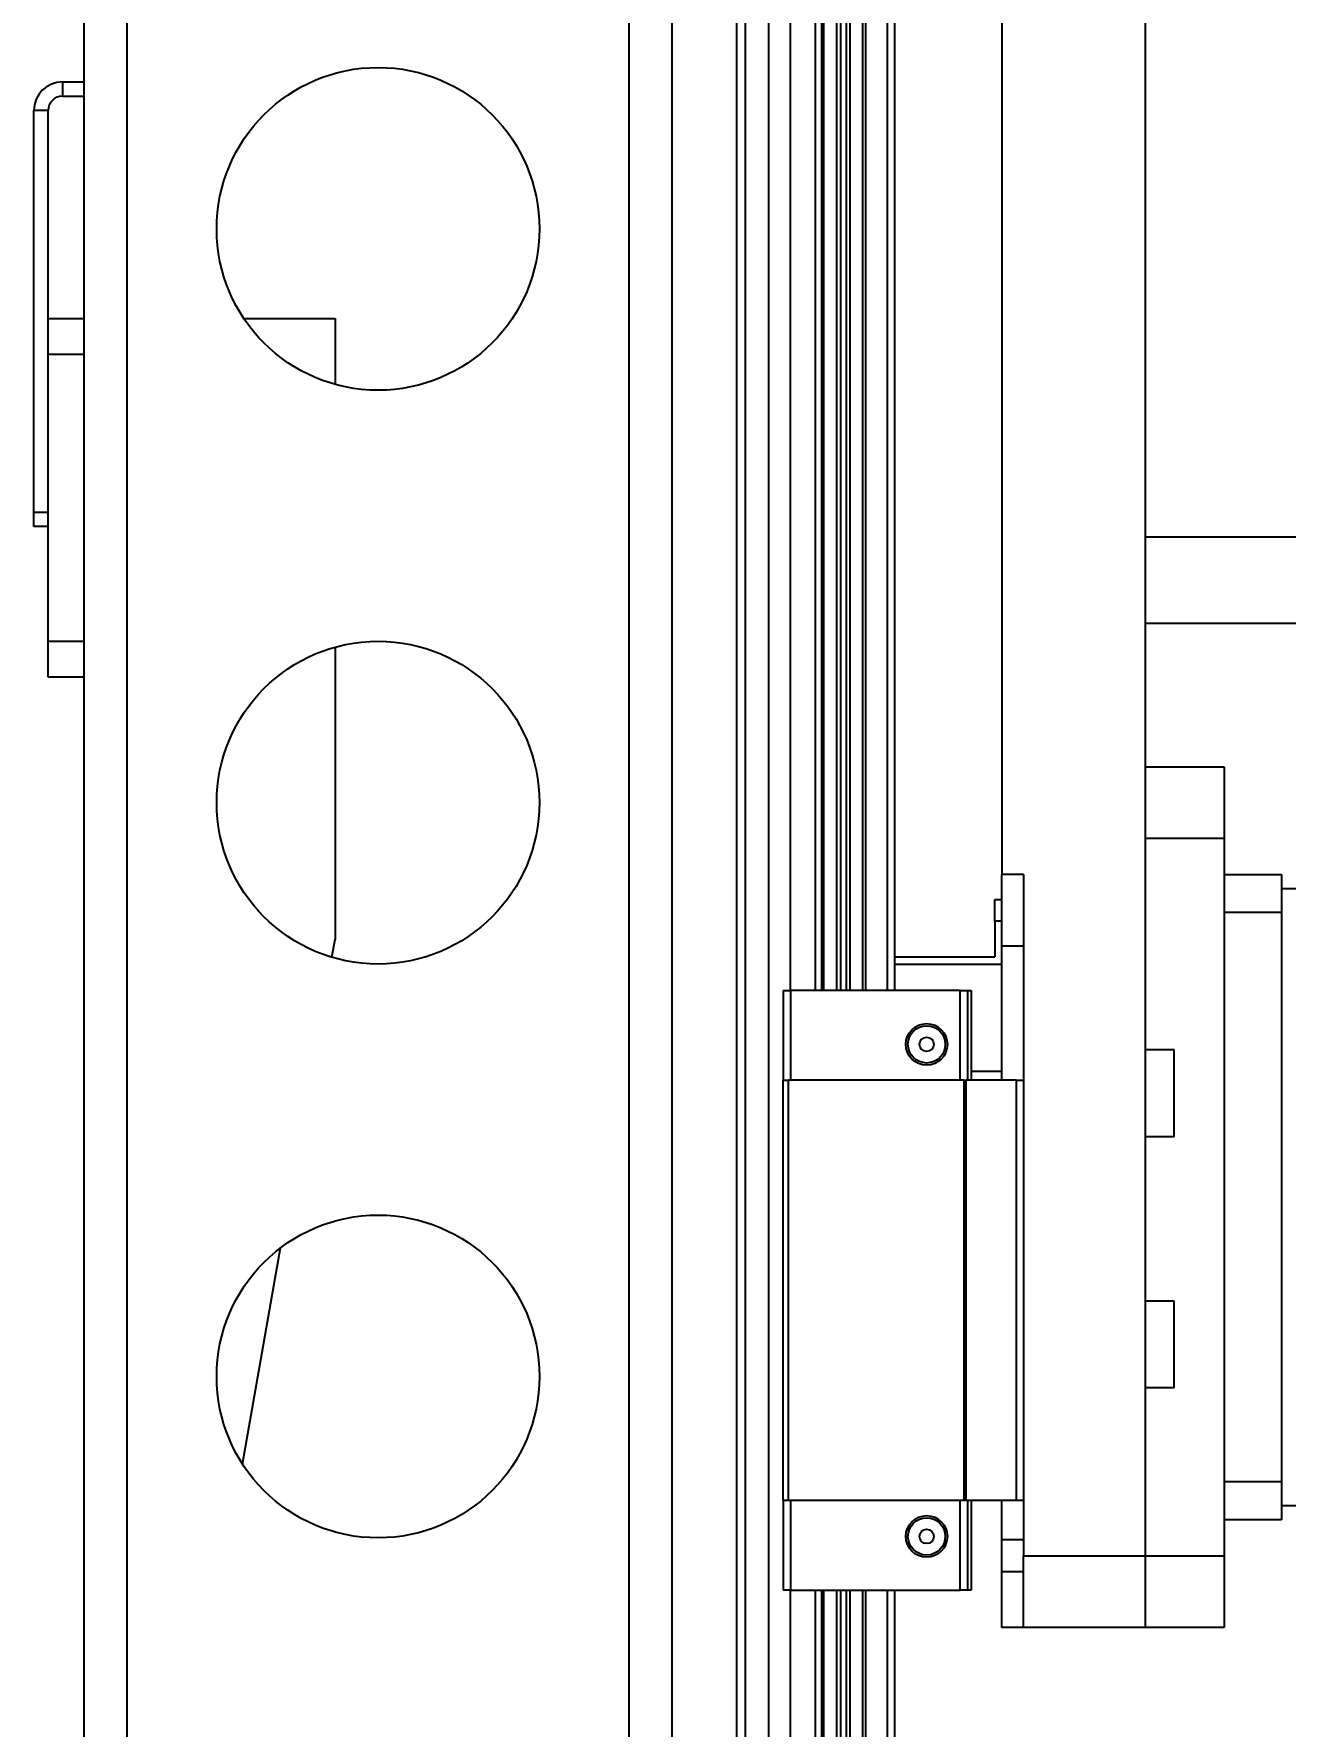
# Model space of a CAD drawing. Header units: millimetres. Extents: x 1 to 7426, y 0 to 5250.
# Drawn here: x 1866.3 to 2040.8, y 3540.3 to 3776.2 of the extents above; entities that cross this region are included whole.
import ezdxf

# ---------------------------------------------------------------- set-up
doc = ezdxf.new("R2010")
doc.units = ezdxf.units.MM
doc.header["$LTSCALE"] = 25
doc.layers.add('标注层', color=137, linetype='Continuous', lineweight=25)
doc.styles.add('SLDTEXTSTYLE2', font='TXT', dxfattribs={"width": 0.7})
doc.dimstyles.new('SLDDIMSTYLE0', dxfattribs={"dimtxt": 80, "dimasz": 75, "dimexe": 0, "dimexo": 0.0625, "dimgap": 20, "dimtad": 2, "dimrnd": 1e-09, "dimzin": 12, "dimdsep": 46, "dimtxsty": 'SLDTEXTSTYLE2', "dimsah": 1, "dimcen": 0.09, "dimadec": 0, "dimazin": 3, "dimtfac": 1, "dimtofl": 0, "dimtmove": 0, "dimatfit": 3, "dimfxl": 0, "dimfrac": 2, "dimtolj": 1, "dimtzin": 12, "dimarcsym": 0})

# ---------------------------------------------------------------- blocks, each defined once
blk = doc.blocks.new('_D_4')
at = {"layer": '标注层'}
for p, q in [((2046.27, 3554.04), (2520.15, 3554.04)), ((2495.15, 3554.04), (2495.15, 3138.04)), ((2048.27, 3138.04), (2520.15, 3138.04))]:
    blk.add_line(p, q, dxfattribs=at)
for points in [[(2495.15, 3554.04), (2482.65, 3479.04), (2507.65, 3479.04)], [(2495.15, 3138.04), (2507.65, 3213.04), (2482.65, 3213.04)]]:
    blk.add_solid(points, dxfattribs=at)
at = {"layer": '标注层', "insert": (2392.02, 3285), "char_height": 80, "attachment_point": 1, "rotation": 90, "style": 'SLDTEXTSTYLE2'}
blk.add_mtext('416', dxfattribs=at)

msp = doc.modelspace()

# ---------------------------------------------------------------- linework, layer by layer
at = {"color": 7, "linetype": 'Continuous', "lineweight": 25}
for p, q in [((1873.272, 3123.044), (1873.272, 3989.044)), ((1879.272, 3123.044), (1879.272, 3989.044)), ((1949.272, 3123.044), (1949.272, 3989.044)), ((1955.272, 3123.044), (1955.272, 3989.044)), ((1964.272, 3981.044), (1964.272, 3131.044)), ((1965.472, 3971.044), (1965.472, 3131.044)), ((1968.772, 3131.044), (1968.772, 3971.044)), ((2021.272, 3944.044), (2021.272, 3564.044)), ((1971.772, 3642.844), (1971.772, 3865.244)), ((1975.267, 3642.844), (1975.267, 3865.244)), ((1982.272, 3865.244), (1982.272, 3642.844)), ((1985.272, 3865.244), (1985.272, 3642.844)), ((1986.272, 3865.244), (1986.272, 3642.844)), ((2001.272, 3849.044), (2001.272, 3659.044)), ((1870.272, 3769.544), (1870.272, 3767.544)), ((1870.272, 3769.544), (1873.272, 3769.544)), ((1870.272, 3767.544), (1873.272, 3767.544)), ((1868.272, 3765.544), (1866.272, 3765.544)), ((1866.272, 3709.544), (1866.272, 3765.544)), ((1868.272, 3736.544), (1868.272, 3765.544)), ((1868.272, 3736.544), (1873.272, 3736.544)), ((1868.272, 3731.544), (1868.272, 3736.544)), ((1895.564, 3736.544), (1908.272, 3736.544)), ((1908.272, 3736.544), (1908.272, 3727.359)), ((1873.272, 3731.544), (1868.272, 3731.544)), ((1868.272, 3691.544), (1868.272, 3731.544)), ((1866.272, 3709.544), (1868.272, 3709.544)), ((1866.272, 3707.544), (1866.272, 3709.544)), ((1868.272, 3707.544), (1866.272, 3707.544)), ((2974.02, 3694.044), (2021.272, 3694.044)), ((1868.272, 3691.544), (1873.272, 3691.544)), ((1868.272, 3686.544), (1868.272, 3691.544)), ((1908.272, 3690.729), (1908.272, 3649.97)), ((1873.272, 3686.544), (1868.272, 3686.544)), ((2021.272, 3674.044), (2032.272, 3674.044)), ((2032.272, 3674.044), (2032.272, 3664.044)), ((2032.272, 3664.044), (2032.272, 3564.044)), ((2004.272, 3659.044), (2001.272, 3659.044)), ((2001.272, 3649.044), (2001.272, 3659.044)), ((2004.272, 3659.044), (2004.272, 3564.044)), ((2032.272, 3659.044), (2040.272, 3659.044)), ((2040.272, 3659.044), (2040.272, 3653.73)), ((2066.272, 3657.044), (2040.272, 3657.044)), ((2000.272, 3655.544), (2001.272, 3655.544)), ((2000.272, 3652.544), (2000.272, 3655.544)), ((2001.272, 3652.544), (2000.272, 3652.544)), ((2000.272, 3652.544), (2000.272, 3647.544)), ((2040.272, 3653.73), (2032.272, 3653.73)), ((2040.272, 3653.73), (2040.272, 3574.358)), ((1907.834, 3647.485), (1908.272, 3649.97)), ((2004.272, 3649.044), (2001.272, 3649.044)), ((2001.272, 3630.344), (2001.272, 3649.044)), ((1986.272, 3647.544), (2000.272, 3647.544)), ((1986.272, 3646.544), (2001.272, 3646.544)), ((1970.772, 3642.844), (1970.772, 3630.344)), ((1970.772, 3642.844), (1971.772, 3642.844)), ((1971.772, 3642.844), (1971.772, 3630.344)), ((1995.472, 3642.844), (1971.772, 3642.844)), ((1995.472, 3630.344), (1995.472, 3642.844)), ((1995.472, 3642.844), (1996.472, 3642.844)), ((1996.472, 3642.844), (1996.472, 3630.344)), ((1996.472, 3642.844), (1996.972, 3642.844)), ((1996.972, 3642.844), (1996.972, 3630.344)), ((2021.272, 3634.614), (2025.272, 3634.614)), ((2025.272, 3622.474), (2025.272, 3634.614)), ((2001.272, 3631.544), (1996.972, 3631.544)), ((1970.772, 3571.744), (1970.772, 3630.344)), ((1970.772, 3630.344), (1971.502, 3630.344)), ((1971.502, 3571.744), (1971.502, 3630.344)), ((1995.972, 3630.344), (1971.502, 3630.344)), ((1995.972, 3630.344), (1995.972, 3571.744)), ((1995.972, 3630.344), (1996.272, 3630.344)), ((1996.272, 3571.744), (1996.272, 3630.344)), ((2003.272, 3630.344), (1996.272, 3630.344)), ((2003.272, 3630.344), (2003.272, 3571.744)), ((2003.272, 3630.344), (2004.272, 3630.344)), ((2025.272, 3622.474), (2021.272, 3622.474)), ((1895.376, 3576.83), (1900.692, 3606.984)), ((2021.272, 3599.614), (2025.272, 3599.614)), ((2025.272, 3587.474), (2025.272, 3599.614)), ((2025.272, 3587.474), (2021.272, 3587.474)), ((2040.272, 3574.358), (2032.272, 3574.358)), ((2040.272, 3574.358), (2040.272, 3569.044)), ((1971.502, 3571.744), (1970.772, 3571.744)), ((1970.772, 3571.744), (1970.772, 3559.244)), ((1995.972, 3571.744), (1971.502, 3571.744)), ((1971.772, 3571.744), (1971.772, 3559.244)), ((1995.472, 3559.244), (1995.472, 3571.744)), ((1996.272, 3571.744), (1995.972, 3571.744)), ((2003.272, 3571.744), (1996.272, 3571.744)), ((1996.472, 3571.744), (1996.472, 3559.244)), ((1996.972, 3571.744), (1996.972, 3559.244)), ((2001.272, 3566.251), (2001.272, 3571.744)), ((2004.272, 3571.744), (2003.272, 3571.744)), ((2040.272, 3571.044), (2066.272, 3571.044)), ((2040.272, 3569.044), (2032.272, 3569.044)), ((2004.272, 3566.251), (2001.272, 3566.251)), ((2001.272, 3561.836), (2001.272, 3566.251)), ((2004.272, 3564.044), (2021.272, 3564.044)), ((2004.272, 3554.044), (2004.272, 3564.044)), ((2021.272, 3564.044), (2021.272, 3554.044)), ((2032.272, 3564.044), (2032.272, 3554.044)), ((2001.272, 3561.836), (2004.272, 3561.836)), ((2001.272, 3554.044), (2001.272, 3561.836)), ((1971.772, 3559.244), (1970.772, 3559.244)), ((1971.772, 3131.044), (1971.772, 3559.244)), ((1971.772, 3559.244), (1995.472, 3559.244)), ((1975.267, 3131.044), (1975.267, 3559.244)), ((1982.272, 3559.244), (1982.272, 3131.044)), ((1985.272, 3559.244), (1985.272, 3142.056)), ((1986.272, 3559.244), (1986.272, 3142.411)), ((1996.472, 3559.244), (1995.472, 3559.244)), ((1996.972, 3559.244), (1996.472, 3559.244)), ((2004.272, 3554.044), (2001.272, 3554.044)), ((2021.272, 3554.044), (2004.272, 3554.044)), ((2032.272, 3554.044), (2021.272, 3554.044))]:
    msp.add_line(p, q, dxfattribs=at)
at = {"color": 8, "linetype": 'Continuous', "lineweight": 25}
for p, q in [((1976.148, 3642.844), (1976.148, 3865.244)), ((1976.402, 3865.244), (1976.402, 3642.844)), ((1978.271, 3642.844), (1978.271, 3865.244)), ((1978.744, 3865.244), (1978.744, 3642.844)), ((1979.6, 3642.844), (1979.6, 3865.244)), ((1980.073, 3865.244), (1980.073, 3642.844)), ((1981.883, 3642.844), (1981.883, 3865.244)), ((2978.401, 3706.044), (2021.272, 3706.044)), ((2032.272, 3664.044), (2021.272, 3664.044)), ((2021.272, 3564.044), (2032.272, 3564.044)), ((1976.148, 3131.044), (1976.148, 3559.244)), ((1976.402, 3559.244), (1976.402, 3131.044)), ((1978.271, 3131.044), (1978.271, 3559.244)), ((1978.744, 3559.244), (1978.744, 3131.044)), ((1979.6, 3131.044), (1979.6, 3559.244)), ((1980.073, 3559.244), (1980.073, 3131.044)), ((1981.883, 3131.044), (1981.883, 3559.244))]:
    msp.add_line(p, q, dxfattribs=at)
at = {"color": 7, "linetype": 'Continuous', "lineweight": 25}
for centre, radius in [((1914.272, 3749.044), 22.5), ((1914.272, 3669.044), 22.5), ((1990.772, 3635.344), 2.9), ((1990.772, 3635.344), 2.6), ((1990.772, 3635.344), 1), ((1914.272, 3589.044), 22.5), ((1990.772, 3566.744), 2.9), ((1990.772, 3566.744), 2.6), ((1990.772, 3566.744), 1)]:
    msp.add_circle(centre, radius, dxfattribs=at)
for radius in [4, 2]:
    msp.add_arc((1870.272, 3765.544), radius, 90, 180, dxfattribs=at)

# ---------------------------------------------------------------- dimensions: what is measured, and where the dimension line sits
at = {"layer": '标注层'}
dim = msp.add_linear_dim(base=(2495.145, 3138.044), p1=(2021.272, 3554.044), p2=(2023.272, 3138.044), angle=90, dimstyle='SLDDIMSTYLE0', dxfattribs=at)
dim.commit()
dim.dimension.update_dxf_attribs({"geometry": '_D_4', "text_midpoint": (2495.145, 3337.615), "dimtype": 160})

doc.saveas('drawing.dxf')
